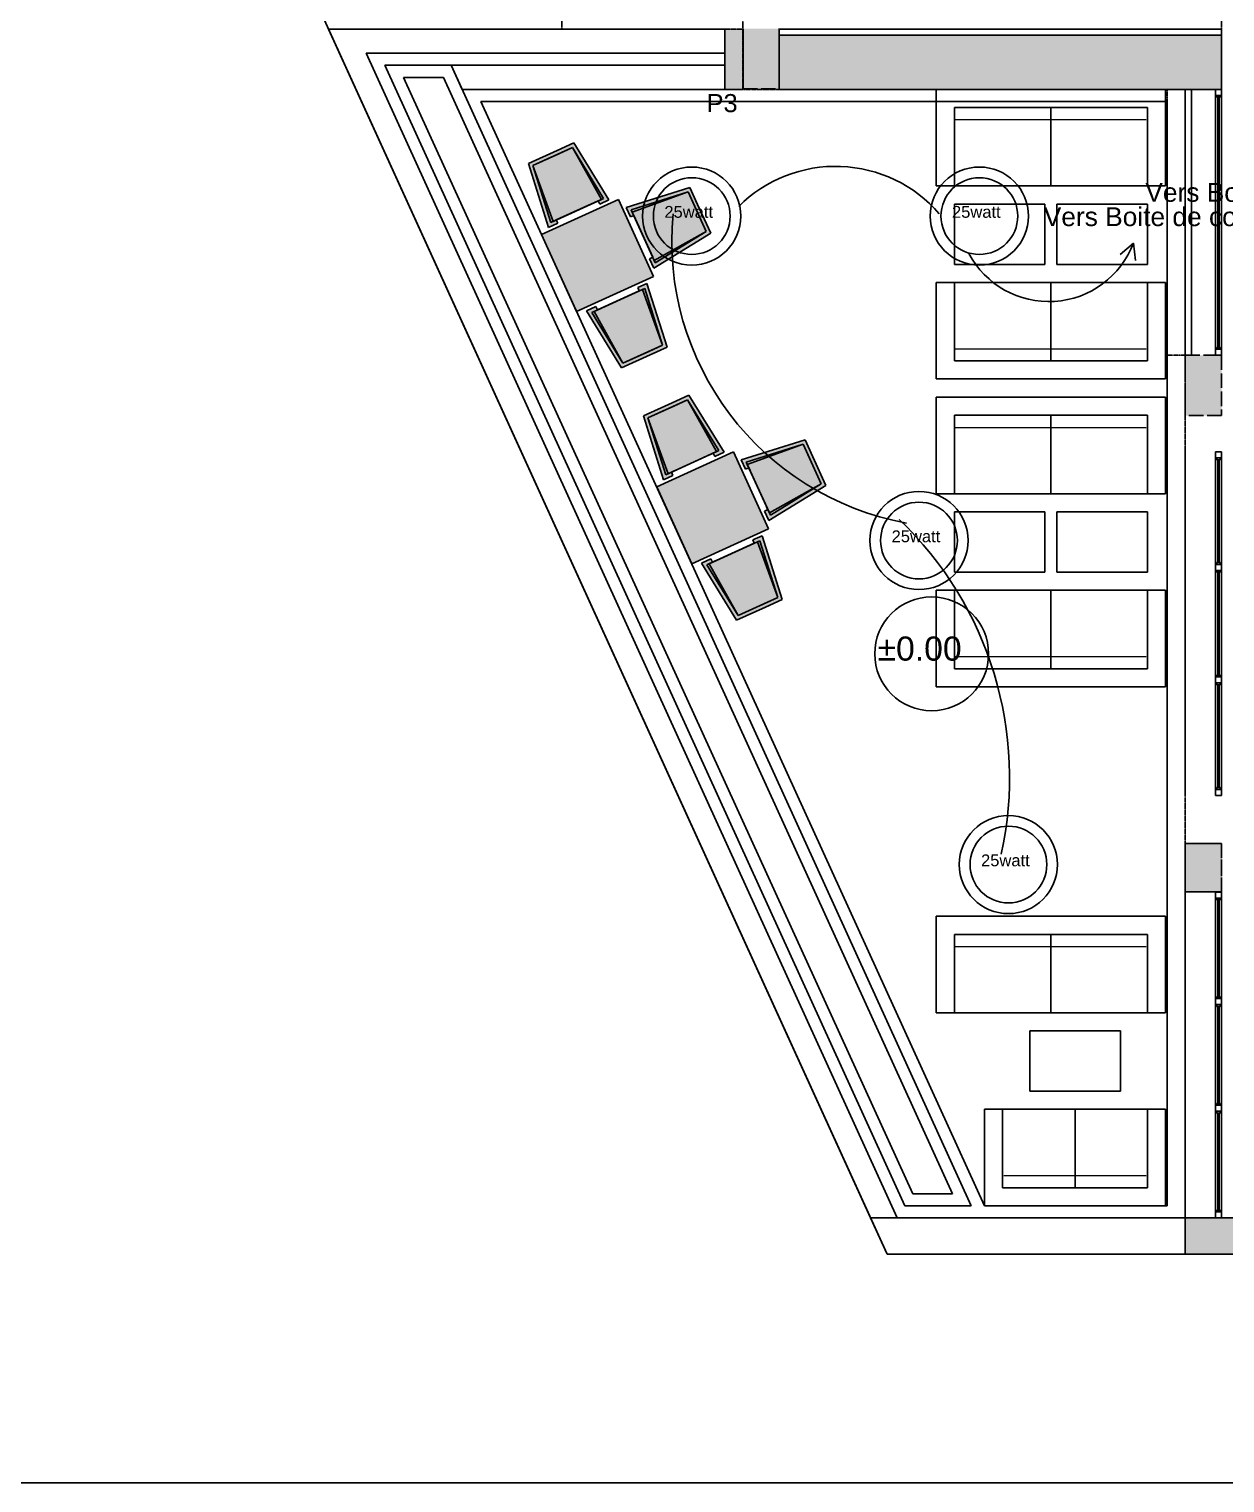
# Model space of a CAD drawing. Header units: millimetres. Extents: x 31778 to 54642, y 18502 to 28743.
# Drawn here: x 43384 to 44374, y 19422 to 20627 of the extents above; entities that cross this region are included whole.
import ezdxf

# ---------------------------------------------------------------- set-up
doc = ezdxf.new("R2010")
doc.units = ezdxf.units.MM
for name, pattern in [('ACAD_ISO02W100', [15, 12, -3]), ('CACHE', [0.375, 0.25, -0.125]), ('DASHED2', [0.375, 0.25, -0.125])]:
    doc.linetypes.add(name, pattern=pattern)
for name, color, linetype in [('CIRCUITS ECLAIRAGE', 1, 'Continuous'), ('MUR BAS', 7, 'Continuous'), ('Plan Archi', 8, 'Continuous')]:
    doc.layers.add(name, color=color, linetype=linetype)
doc.styles.add('ARIAL', font='arial.ttf')
doc.styles.get("Standard").update_dxf_attribs({"font": 'arial.ttf'})

# ---------------------------------------------------------------- blocks, each defined once
blk = doc.blocks.new('25w')
at = {"layer": 'MUR BAS', "color": 5}
for radius in [83, 64.9]:
    blk.add_circle((55048.1, -12065.9), radius, dxfattribs=at)
at = {"layer": 'MUR BAS', "color": 5, "insert": (55001.8, -12048.8), "char_height": 20, "attachment_point": 1}
blk.add_mtext_dynamic_manual_height_columns('25watt', width=88.002, gutter_width=100, heights=[0], dxfattribs=at)
blk = doc.blocks.new('FLECHZ')
at = {"color": 6}
for q in [(-3.4, 14), (-13.5, 5)]:
    blk.add_line((0, 0), q, dxfattribs=at)

msp = doc.modelspace()

# ---------------------------------------------------------------- hatches: boundary and pattern name
at = {"layer": 'Plan Archi'}
h = msp.add_hatch(color=256, dxfattribs=at)
h.dxf.hatch_style = 1
h.paths.add_polyline_path([(43975.145, 20627.434), (43960.119, 20627.434), (43960.119, 20577.078), (43975.145, 20577.078)])
at = {"layer": 'Plan Archi', "linetype": 'ACAD_ISO02W100'}
for points in [[(43975.145, 20577.434), (44005.145, 20577.434), (44005.145, 20627.434), (43975.145, 20627.434)], [(44341.559, 20356.684), (44371.559, 20356.684), (44371.559, 20306.684), (44341.559, 20306.684)], [(44371.559, 19911.959), (44371.559, 19951.959), (44341.559, 19951.959), (44341.559, 19911.959)]]:
    msp.add_hatch(color=256, dxfattribs=at).paths.add_polyline_path(points)
at = {"layer": 'Plan Archi'}
h = msp.add_hatch(color=256, dxfattribs=at)
h.dxf.hatch_style = 1
h.paths.add_polyline_path([(44371.559, 20577.078), (44371.559, 20622.078), (44005.145, 20622.078), (44005.145, 20577.078)])
at = {"layer": 'Plan Archi', "true_color": 0xffffff}
h = msp.add_hatch(color=7, dxfattribs=at)
h.dxf.hatch_style = 1
h.paths.add_polyline_path([(43820.458, 20468.91), (43821.702, 20466.181), (43814.023, 20462.68), (43797.402, 20515.548), (43821.182, 20526.388), (43835.064, 20532.717), (43864.069, 20485.494), (43856.39, 20481.993), (43855.146, 20484.723)])
h = msp.add_hatch(color=7, dxfattribs=at)
h.dxf.hatch_style = 1
h.paths.add_polyline_path([(43871.984, 20485.802), (43901.019, 20422.108), (43837.325, 20393.073), (43808.289, 20456.767)])
h = msp.add_hatch(color=7, dxfattribs=at)
h.dxf.hatch_style = 1
h.paths.add_polyline_path([(43900.393, 20437.947), (43897.663, 20436.702), (43901.163, 20429.023), (43948.386, 20458.029), (43937.546, 20481.809), (43931.218, 20495.691), (43878.35, 20479.069), (43881.851, 20471.39), (43884.58, 20472.634)])
h = msp.add_hatch(color=7, dxfattribs=at)
h.dxf.hatch_style = 1
h.paths.add_polyline_path([(43854.472, 20394.293), (43853.228, 20397.023), (43845.549, 20393.523), (43874.554, 20346.3), (43898.334, 20357.14), (43912.216, 20363.468), (43895.594, 20416.336), (43887.916, 20412.836), (43889.16, 20410.106)])
h = msp.add_hatch(color=7, dxfattribs=at)
h.dxf.hatch_style = 1
h.paths.add_polyline_path([(43915.785, 20259.793), (43917.029, 20257.063), (43909.35, 20253.562), (43892.729, 20306.43), (43916.509, 20317.271), (43930.391, 20323.599), (43959.396, 20276.376), (43951.717, 20272.875), (43950.473, 20275.605)])
h = msp.add_hatch(color=7, dxfattribs=at)
h.dxf.hatch_style = 1
h.paths.add_polyline_path([(43995.72, 20228.829), (43992.99, 20227.584), (43996.49, 20219.906), (44043.713, 20248.911), (44032.873, 20272.691), (44026.545, 20286.573), (43973.677, 20269.951), (43977.178, 20262.272), (43979.907, 20263.517)])
h = msp.add_hatch(color=7, dxfattribs=at)
h.dxf.hatch_style = 1
h.paths.add_polyline_path([(43967.311, 20276.684), (43996.346, 20212.99), (43932.652, 20183.955), (43903.616, 20247.649)])
h = msp.add_hatch(color=7, dxfattribs=at)
h.dxf.hatch_style = 1
h.paths.add_polyline_path([(43949.799, 20185.175), (43948.555, 20187.905), (43940.876, 20184.405), (43969.881, 20137.182), (43993.661, 20148.022), (44007.543, 20154.35), (43990.921, 20207.218), (43983.243, 20203.718), (43984.487, 20200.988)])
at = {"layer": 'Plan Archi', "linetype": 'ACAD_ISO02W100'}
h = msp.add_hatch(color=256, dxfattribs=at)
h.dxf.hatch_style = 1
h.paths.add_polyline_path([(44341.559, 19951.959), (44371.559, 19951.959), (44371.559, 19911.959), (44341.559, 19911.959)])
at = {"layer": 'Plan Archi'}
msp.add_hatch(color=256, dxfattribs=at).paths.add_polyline_path([(44341.571, 19641.799), (47551.086, 19641.799), (47551.086, 19611.799), (44341.571, 19611.799)])

# ---------------------------------------------------------------- linework, layer by layer
msp.add_lwpolyline([(47918.034, 19422.138), (42458.034, 19422.138)])
at = {"color": 6}
for centre, radius, start, end in [((44051.879, 20399.719), 113.592, 40.891873, 134.947919), ((44153.459, 20451.06), 237.314, 174.433522, 259.586862), ((43899.79, 20006.632), 296.192, 347.619978, 46.272857)]:
    msp.add_arc(centre, radius, start, end, dxfattribs=at)
at = {"layer": 'CIRCUITS ECLAIRAGE', "color": 6}
msp.add_arc((44228.511, 20476.042), 74.82, 207.795777, 339.390327, dxfattribs=at)
at = {"layer": 'Plan Archi', "color": 0}
for p, q in [((42679.444, 22716.124), (44094.561, 19611.799)), ((44094.561, 19611.799), (45090.81, 19611.799)), ((44285.554, 19611.799), (45090.81, 19611.799))]:
    msp.add_line(p, q, dxfattribs=at)
at = {"layer": 'Plan Archi', "linetype": 'DASHED2'}
for p, q in [((43975.119, 20577.078), (43975.119, 21643.185)), ((44371.559, 20947.907), (44371.559, 20627.078)), ((44341.559, 20577.078), (43975.119, 20577.078)), ((44341.571, 19611.799), (44341.559, 20577.078)), ((47551.086, 19611.799), (44341.571, 19611.799))]:
    msp.add_line(p, q, dxfattribs=at)
at = {"layer": 'Plan Archi', "linetype": 'CACHE'}
for p, q in [((43825.145, 20947.907), (43825.145, 20627.078)), ((43825.145, 20627.078), (43975.119, 20627.078)), ((44326.559, 20356.684), (44326.559, 20577.078)), ((44326.559, 20577.078), (44341.559, 20577.078)), ((44341.559, 20577.078), (44341.559, 20356.684)), ((44341.559, 20356.684), (44326.559, 20356.684))]:
    msp.add_line(p, q, dxfattribs=at)
at = {"layer": 'Plan Archi'}
for p, q in [((43960.119, 20627.078), (43631.743, 20627.078)), ((43631.743, 20627.078), (44080.885, 19641.799)), ((43960.119, 20627.434), (43960.119, 20577.078)), ((43960.145, 20607.078), (43960.119, 20627.078)), ((43975.145, 20577.078), (43975.145, 20627.434)), ((44371.559, 20627.078), (44005.145, 20627.078)), ((44005.145, 20627.078), (44005.145, 20622.078)), ((44005.145, 20622.078), (44371.559, 20622.078)), ((44371.559, 20622.078), (44005.145, 20622.078)), ((44005.145, 20622.078), (44005.145, 20577.078)), ((44371.559, 20622.078), (44371.559, 20627.078)), ((44371.559, 20577.078), (44371.559, 20622.078)), ((44102.865, 19641.799), (43662.84, 20607.078)), ((43662.84, 20607.078), (43960.145, 20607.078)), ((43678.388, 20597.078), (44109.297, 19651.799)), ((43733.338, 20597.078), (43678.388, 20597.078)), ((43742.456, 20577.078), (43733.338, 20597.078)), ((43733.338, 20597.078), (43960.145, 20597.078)), ((44164.247, 19651.799), (43733.338, 20597.078)), ((43960.145, 20597.078), (43960.145, 20577.078)), ((44005.119, 20597.078), (44005.119, 20587.078)), ((43693.937, 20587.078), (44115.728, 19661.799)), ((43726.907, 20587.078), (43693.937, 20587.078)), ((44148.698, 19661.799), (43726.907, 20587.078)), ((43960.145, 20577.078), (43742.456, 20577.078)), ((43960.119, 20577.078), (43975.145, 20577.078)), ((44005.145, 20577.078), (44371.559, 20577.078)), ((44346.559, 20577.078), (44346.559, 20356.684)), ((44366.559, 20577.078), (44366.559, 20572.078)), ((44371.559, 20577.078), (44366.559, 20577.078)), ((44366.559, 20361.684), (44366.559, 20572.078)), ((44366.559, 20572.078), (44371.559, 20572.078)), ((44367.809, 20572.078), (44367.809, 20570.578)), ((44370.309, 20572.078), (44367.809, 20572.078)), ((44367.809, 20570.578), (44370.309, 20570.578)), ((44368.559, 20363.184), (44368.559, 20570.578)), ((44368.559, 20570.578), (44369.559, 20570.578)), ((44369.559, 20570.578), (44369.559, 20363.184)), ((44370.309, 20570.578), (44370.309, 20572.078)), ((44371.559, 20572.078), (44371.559, 20577.078)), ((44371.559, 20572.078), (44371.559, 20361.684)), ((44326.559, 20567.078), (43758.004, 20567.078)), ((43758.004, 20567.078), (44175.237, 19651.799)), ((44326.559, 19651.799), (44326.559, 20567.078)), ((43821.182, 20526.388), (43835.064, 20532.717)), ((43835.064, 20532.717), (43864.069, 20485.494)), ((43797.402, 20515.548), (43821.182, 20526.388)), ((43833.911, 20528.894), (43801.043, 20513.911)), ((43801.043, 20513.911), (43822.426, 20523.659)), ((43833.911, 20528.894), (43822.426, 20523.659)), ((43859.695, 20486.797), (43833.911, 20528.894)), ((43857.875, 20485.967), (43833.911, 20528.894)), ((43814.023, 20462.68), (43797.402, 20515.548)), ((43815.908, 20466.836), (43801.043, 20513.911)), ((43801.043, 20513.911), (43817.728, 20467.666)), ((43817.728, 20467.666), (43857.875, 20485.967)), ((43855.146, 20484.723), (43820.458, 20468.91)), ((43852.839, 20483.671), (43859.695, 20486.797)), ((43856.39, 20481.993), (43855.146, 20484.723)), ((43864.069, 20485.494), (43856.39, 20481.993)), ((43931.218, 20495.691), (43878.35, 20479.069)), ((43882.506, 20477.184), (43929.581, 20492.049)), ((43883.336, 20475.364), (43929.581, 20492.049)), ((43929.581, 20492.049), (43934.816, 20480.564)), ((43929.581, 20492.049), (43944.564, 20459.181)), ((43937.546, 20481.809), (43931.218, 20495.691)), ((43878.35, 20479.069), (43881.851, 20471.39)), ((43881.851, 20471.39), (43884.58, 20472.634)), ((43885.632, 20470.328), (43882.506, 20477.184)), ((43901.637, 20435.217), (43883.336, 20475.364)), ((43884.58, 20472.634), (43900.393, 20437.947)), ((43944.564, 20459.181), (43934.816, 20480.564)), ((43948.386, 20458.029), (43937.546, 20481.809)), ((43821.702, 20466.181), (43814.023, 20462.68)), ((43822.765, 20469.962), (43815.908, 20466.836)), ((43820.458, 20468.91), (43821.702, 20466.181)), ((43901.163, 20429.023), (43948.386, 20458.029)), ((43944.564, 20459.181), (43901.637, 20435.217)), ((43902.467, 20433.397), (43944.564, 20459.181)), ((43900.393, 20437.947), (43897.663, 20436.702)), ((43897.663, 20436.702), (43901.163, 20429.023)), ((43899.341, 20440.253), (43902.467, 20433.397)), ((43886.853, 20409.054), (43893.71, 20412.18)), ((43895.594, 20416.336), (43887.916, 20412.836)), ((43887.916, 20412.836), (43889.16, 20410.106)), ((43893.71, 20412.18), (43908.575, 20365.105)), ((43912.216, 20363.468), (43895.594, 20416.336)), ((43851.742, 20393.049), (43891.89, 20411.35)), ((43889.16, 20410.106), (43854.472, 20394.293)), ((43891.89, 20411.35), (43908.575, 20365.105)), ((43853.228, 20397.023), (43845.549, 20393.523)), ((43845.549, 20393.523), (43874.554, 20346.3)), ((43856.779, 20395.345), (43849.923, 20392.219)), ((43849.923, 20392.219), (43875.707, 20350.122)), ((43875.707, 20350.122), (43851.742, 20393.049)), ((43854.472, 20394.293), (43853.228, 20397.023)), ((43908.575, 20365.105), (43875.707, 20350.122)), ((43908.575, 20365.105), (43897.09, 20359.87)), ((43874.554, 20346.3), (43898.334, 20357.14)), ((43875.707, 20350.122), (43897.09, 20359.87)), ((43898.334, 20357.14), (43912.216, 20363.468)), ((44366.559, 20356.684), (44366.559, 20361.684)), ((44366.559, 20361.684), (44371.559, 20361.684)), ((44371.559, 20356.684), (44366.559, 20356.684)), ((44367.809, 20361.684), (44367.809, 20363.184)), ((44367.809, 20363.184), (44370.309, 20363.184)), ((44370.309, 20361.684), (44367.809, 20361.684)), ((44369.559, 20363.184), (44368.559, 20363.184)), ((44370.309, 20363.184), (44370.309, 20361.684)), ((44371.559, 20361.684), (44371.559, 20356.684)), ((43892.729, 20306.43), (43916.509, 20317.271)), ((43929.238, 20319.776), (43896.37, 20304.793)), ((43916.509, 20317.271), (43930.391, 20323.599)), ((43929.238, 20319.776), (43917.753, 20314.541)), ((43955.022, 20277.679), (43929.238, 20319.776)), ((43953.202, 20276.85), (43929.238, 20319.776)), ((43930.391, 20323.599), (43959.396, 20276.376)), ((43909.35, 20253.562), (43892.729, 20306.43)), ((43896.37, 20304.793), (43917.753, 20314.541)), ((43911.235, 20257.719), (43896.37, 20304.793)), ((43896.37, 20304.793), (43913.055, 20258.548)), ((44026.545, 20286.573), (43973.677, 20269.951)), ((43977.833, 20268.066), (44024.908, 20282.931)), ((43978.663, 20266.246), (44024.908, 20282.931)), ((44024.908, 20282.931), (44030.143, 20271.446)), ((44024.908, 20282.931), (44039.891, 20250.063)), ((44032.873, 20272.691), (44026.545, 20286.573)), ((43913.055, 20258.548), (43953.202, 20276.85)), ((43950.473, 20275.605), (43915.785, 20259.793)), ((43948.166, 20274.554), (43955.022, 20277.679)), ((43951.717, 20272.875), (43950.473, 20275.605)), ((43959.396, 20276.376), (43951.717, 20272.875)), ((43973.677, 20269.951), (43977.178, 20262.272)), ((43980.959, 20261.21), (43977.833, 20268.066)), ((44039.891, 20250.063), (44030.143, 20271.446)), ((44043.713, 20248.911), (44032.873, 20272.691)), ((44341.559, 20276.684), (44341.559, 20178.443)), ((44366.559, 20276.684), (44366.559, 20271.684)), ((44371.559, 20276.684), (44366.559, 20276.684)), ((44366.559, 20183.443), (44366.559, 20271.684)), ((44366.559, 20271.684), (44371.559, 20271.684)), ((44367.809, 20271.684), (44367.809, 20270.184)), ((44370.309, 20271.684), (44367.809, 20271.684)), ((44367.809, 20270.184), (44370.309, 20270.184)), ((44368.559, 20184.943), (44368.559, 20270.184)), ((44368.559, 20270.184), (44369.559, 20270.184)), ((44369.559, 20270.184), (44369.559, 20184.943)), ((44370.309, 20270.184), (44370.309, 20271.684)), ((44371.559, 20271.684), (44371.559, 20276.684)), ((44371.559, 20271.684), (44371.559, 20183.443)), ((43917.029, 20257.063), (43909.35, 20253.562)), ((43918.092, 20260.844), (43911.235, 20257.719)), ((43915.785, 20259.793), (43917.029, 20257.063)), ((43977.178, 20262.272), (43979.907, 20263.517)), ((43996.964, 20226.099), (43978.663, 20266.246)), ((43979.907, 20263.517), (43995.72, 20228.829)), ((43996.49, 20219.906), (44043.713, 20248.911)), ((44039.891, 20250.063), (43996.964, 20226.099)), ((43997.794, 20224.279), (44039.891, 20250.063)), ((43994.668, 20231.136), (43997.794, 20224.279)), ((43995.72, 20228.829), (43992.99, 20227.584)), ((43992.99, 20227.584), (43996.49, 20219.906)), ((43990.921, 20207.218), (43983.243, 20203.718)), ((44007.543, 20154.35), (43990.921, 20207.218)), ((43947.069, 20183.931), (43987.217, 20202.232)), ((43984.487, 20200.988), (43949.799, 20185.175)), ((43982.18, 20199.937), (43989.037, 20203.062)), ((43983.243, 20203.718), (43984.487, 20200.988)), ((43987.217, 20202.232), (44003.902, 20155.987)), ((43989.037, 20203.062), (44003.902, 20155.987)), ((43948.555, 20187.905), (43940.876, 20184.405)), ((43940.876, 20184.405), (43969.881, 20137.182)), ((43952.106, 20186.227), (43945.25, 20183.102)), ((43945.25, 20183.102), (43971.034, 20141.004)), ((43971.034, 20141.004), (43947.069, 20183.931)), ((43949.799, 20185.175), (43948.555, 20187.905)), ((44341.559, 20183.443), (44341.559, 20085.201)), ((44366.559, 20178.443), (44366.559, 20183.443)), ((44366.559, 20183.443), (44371.559, 20183.443)), ((44366.559, 20183.443), (44366.559, 20178.443)), ((44371.559, 20183.443), (44366.559, 20183.443)), ((44367.809, 20183.443), (44367.809, 20184.943)), ((44367.809, 20184.943), (44370.309, 20184.943)), ((44370.309, 20183.443), (44367.809, 20183.443)), ((44369.559, 20184.943), (44368.559, 20184.943)), ((44370.309, 20184.943), (44370.309, 20183.443)), ((44371.559, 20183.443), (44371.559, 20178.443)), ((44371.559, 20178.443), (44371.559, 20183.443)), ((44366.559, 20090.201), (44366.559, 20178.443)), ((44371.559, 20178.443), (44366.559, 20178.443)), ((44366.559, 20178.443), (44371.559, 20178.443)), ((44367.809, 20178.443), (44367.809, 20176.943)), ((44370.309, 20178.443), (44367.809, 20178.443)), ((44367.809, 20176.943), (44370.309, 20176.943)), ((44368.559, 20091.701), (44368.559, 20176.943)), ((44368.559, 20176.943), (44369.559, 20176.943)), ((44369.559, 20176.943), (44369.559, 20091.701)), ((44370.309, 20176.943), (44370.309, 20178.443)), ((44371.559, 20178.443), (44371.559, 20090.201)), ((43969.881, 20137.182), (43993.661, 20148.022)), ((44003.902, 20155.987), (43971.034, 20141.004)), ((43971.034, 20141.004), (43992.417, 20150.752)), ((44003.902, 20155.987), (43992.417, 20150.752)), ((43993.661, 20148.022), (44007.543, 20154.35)), ((44341.559, 20090.201), (44341.559, 19991.959)), ((44366.559, 20090.201), (44366.559, 20085.201)), ((44371.559, 20090.201), (44366.559, 20090.201)), ((44366.559, 20085.201), (44366.559, 20090.201)), ((44366.559, 20090.201), (44371.559, 20090.201)), ((44367.809, 20090.201), (44367.809, 20091.701)), ((44367.809, 20091.701), (44370.309, 20091.701)), ((44370.309, 20090.201), (44367.809, 20090.201)), ((44369.559, 20091.701), (44368.559, 20091.701)), ((44370.309, 20091.701), (44370.309, 20090.201)), ((44371.559, 20085.201), (44371.559, 20090.201)), ((44371.559, 20090.201), (44371.559, 20085.201)), ((44366.559, 19996.959), (44366.559, 20085.201)), ((44366.559, 20085.201), (44371.559, 20085.201)), ((44371.559, 20085.201), (44366.559, 20085.201)), ((44367.809, 20085.201), (44367.809, 20083.701)), ((44370.309, 20085.201), (44367.809, 20085.201)), ((44367.809, 20083.701), (44370.309, 20083.701)), ((44368.559, 19998.459), (44368.559, 20083.701)), ((44368.559, 20083.701), (44369.559, 20083.701)), ((44369.559, 20083.701), (44369.559, 19998.459)), ((44370.309, 20083.701), (44370.309, 20085.201)), ((44371.559, 20085.201), (44371.559, 19996.959)), ((44366.559, 19991.959), (44366.559, 19996.959)), ((44366.559, 19996.959), (44371.559, 19996.959)), ((44371.559, 19991.959), (44366.559, 19991.959)), ((44367.809, 19996.959), (44367.809, 19998.459)), ((44367.809, 19998.459), (44370.309, 19998.459)), ((44370.309, 19996.959), (44367.809, 19996.959)), ((44369.559, 19998.459), (44368.559, 19998.459)), ((44370.309, 19998.459), (44370.309, 19996.959)), ((44371.559, 19996.959), (44371.559, 19991.959)), ((44341.559, 19911.799), (44341.559, 19818.572)), ((44366.559, 19911.799), (44366.559, 19906.799)), ((44371.559, 19911.799), (44366.559, 19911.799)), ((44366.559, 19823.572), (44366.559, 19906.799)), ((44366.559, 19906.799), (44371.559, 19906.799)), ((44367.809, 19906.799), (44367.809, 19905.299)), ((44370.309, 19906.799), (44367.809, 19906.799)), ((44370.309, 19905.299), (44370.309, 19906.799)), ((44371.559, 19906.799), (44371.559, 19911.799)), ((44371.559, 19906.799), (44371.559, 19823.572)), ((44367.809, 19905.299), (44370.309, 19905.299)), ((44368.559, 19825.072), (44368.559, 19905.299)), ((44368.559, 19905.299), (44369.559, 19905.299)), ((44369.559, 19905.299), (44369.559, 19825.072)), ((44341.559, 19823.572), (44341.559, 19730.186)), ((44366.559, 19823.572), (44366.559, 19818.572)), ((44371.559, 19823.572), (44366.559, 19823.572)), ((44366.559, 19818.572), (44366.559, 19823.572)), ((44366.559, 19823.572), (44371.559, 19823.572)), ((44367.809, 19823.572), (44367.809, 19825.072)), ((44367.809, 19825.072), (44370.309, 19825.072)), ((44370.309, 19823.572), (44367.809, 19823.572)), ((44369.559, 19825.072), (44368.559, 19825.072)), ((44370.309, 19825.072), (44370.309, 19823.572)), ((44371.559, 19818.572), (44371.559, 19823.572)), ((44371.559, 19823.572), (44371.559, 19818.572)), ((44366.559, 19735.186), (44366.559, 19818.572)), ((44366.559, 19818.572), (44371.559, 19818.572)), ((44371.559, 19818.572), (44366.559, 19818.572)), ((44367.809, 19818.572), (44367.809, 19817.072)), ((44370.309, 19818.572), (44367.809, 19818.572)), ((44367.809, 19817.072), (44370.309, 19817.072)), ((44368.559, 19736.686), (44368.559, 19817.072)), ((44368.559, 19817.072), (44369.559, 19817.072)), ((44369.559, 19817.072), (44369.559, 19736.686)), ((44370.309, 19817.072), (44370.309, 19818.572)), ((44371.559, 19818.572), (44371.559, 19735.186)), ((44341.559, 19735.186), (44341.559, 19641.799)), ((44366.559, 19735.186), (44366.559, 19730.186)), ((44371.559, 19735.186), (44366.559, 19735.186)), ((44366.559, 19730.186), (44366.559, 19735.186)), ((44366.559, 19735.186), (44371.559, 19735.186)), ((44366.559, 19646.799), (44366.559, 19730.186)), ((44366.559, 19730.186), (44371.559, 19730.186)), ((44371.559, 19730.186), (44366.559, 19730.186)), ((44367.809, 19735.186), (44367.809, 19736.686)), ((44367.809, 19736.686), (44370.309, 19736.686)), ((44370.309, 19735.186), (44367.809, 19735.186)), ((44367.809, 19730.186), (44367.809, 19728.686)), ((44370.309, 19730.186), (44367.809, 19730.186)), ((44367.809, 19728.686), (44370.309, 19728.686)), ((44369.559, 19736.686), (44368.559, 19736.686)), ((44368.559, 19648.299), (44368.559, 19728.686)), ((44368.559, 19728.686), (44369.559, 19728.686)), ((44369.559, 19728.686), (44369.559, 19648.299)), ((44370.309, 19736.686), (44370.309, 19735.186)), ((44370.309, 19728.686), (44370.309, 19730.186)), ((44371.559, 19730.186), (44371.559, 19735.186)), ((44371.559, 19735.186), (44371.559, 19730.186)), ((44371.559, 19730.186), (44371.559, 19646.799)), ((44115.728, 19661.799), (44148.698, 19661.799)), ((44341.571, 19641.799), (44080.885, 19641.799)), ((44080.885, 19641.799), (44094.561, 19611.799)), ((44080.885, 19641.799), (44102.865, 19641.799)), ((44109.297, 19651.799), (44164.247, 19651.799)), ((44175.237, 19651.799), (44326.559, 19651.799)), ((44341.571, 19611.799), (44341.571, 19641.799)), ((44341.571, 19641.799), (47551.086, 19641.799)), ((44341.571, 19611.799), (44341.571, 19641.799)), ((44366.559, 19641.799), (44366.559, 19646.799)), ((44366.559, 19646.799), (44371.559, 19646.799)), ((44371.559, 19641.799), (44366.559, 19641.799)), ((44367.809, 19646.799), (44367.809, 19648.299)), ((44367.809, 19648.299), (44370.309, 19648.299)), ((44370.309, 19646.799), (44367.809, 19646.799)), ((44369.559, 19648.299), (44368.559, 19648.299)), ((44370.309, 19648.299), (44370.309, 19646.799)), ((44371.559, 19646.799), (44371.559, 19641.799)), ((44094.561, 19611.799), (44341.571, 19611.799)), ((47551.086, 19611.799), (44341.571, 19611.799))]:
    msp.add_line(p, q, dxfattribs=at)
at = {"layer": 'Plan Archi', "linetype": 'ACAD_ISO02W100'}
for p, q in [((43975.145, 20627.434), (43975.145, 20577.434)), ((44005.145, 20577.434), (44005.145, 20627.434)), ((43975.145, 20577.434), (44005.145, 20577.434)), ((44341.559, 20356.684), (44371.559, 20356.684)), ((44341.559, 20306.684), (44341.559, 20356.684)), ((44371.559, 20356.684), (44371.559, 20306.684)), ((44371.559, 20306.684), (44341.559, 20306.684)), ((44371.559, 19951.959), (44341.559, 19951.959)), ((44341.559, 19951.959), (44341.559, 19911.959)), ((44341.559, 19951.959), (44371.559, 19951.959)), ((44341.559, 19911.959), (44341.559, 19951.959)), ((44371.559, 19911.959), (44371.559, 19951.959)), ((44371.559, 19951.959), (44371.559, 19911.959)), ((44341.559, 19911.959), (44371.559, 19911.959)), ((44371.559, 19911.959), (44341.559, 19911.959))]:
    msp.add_line(p, q, dxfattribs=at)
at = {"layer": 'Plan Archi', "lineweight": -2, "transparency": 16777216}
for p, q in [((44325.237, 20577.078), (44135.237, 20577.078)), ((44135.237, 20577.078), (44135.237, 20497.078)), ((44325.237, 20497.078), (44325.237, 20577.078)), ((44150.237, 20562.078), (44310.237, 20562.078)), ((44150.237, 20497.078), (44150.237, 20562.078)), ((44150.237, 20497.078), (44150.237, 20562.078)), ((44150.237, 20562.078), (44310.237, 20562.078)), ((44230.237, 20562.078), (44230.237, 20497.078)), ((44310.237, 20562.078), (44310.237, 20497.078)), ((44310.237, 20562.078), (44310.237, 20497.078)), ((44135.237, 20497.078), (44150.237, 20497.078)), ((44310.237, 20497.078), (44150.237, 20497.078)), ((44310.237, 20497.078), (44325.237, 20497.078)), ((44135.237, 20337.078), (44135.237, 20417.078)), ((44135.237, 20417.078), (44150.237, 20417.078)), ((44310.237, 20417.078), (44150.237, 20417.078)), ((44150.237, 20417.078), (44150.237, 20352.078)), ((44150.237, 20417.078), (44150.237, 20352.078)), ((44230.237, 20352.078), (44230.237, 20417.078)), ((44310.237, 20352.078), (44310.237, 20417.078)), ((44310.237, 20417.078), (44325.237, 20417.078)), ((44310.237, 20352.078), (44310.237, 20417.078)), ((44325.237, 20417.078), (44325.237, 20337.078)), ((44150.237, 20352.078), (44310.237, 20352.078)), ((44150.237, 20352.078), (44310.237, 20352.078)), ((44325.237, 20337.078), (44135.237, 20337.078)), ((44325.237, 20321.959), (44135.237, 20321.959)), ((44135.237, 20321.959), (44135.237, 20241.959)), ((44325.237, 20241.959), (44325.237, 20321.959)), ((44150.237, 20306.959), (44310.237, 20306.959)), ((44150.237, 20241.959), (44150.237, 20306.959)), ((44150.237, 20241.959), (44150.237, 20306.959)), ((44150.237, 20306.959), (44310.237, 20306.959)), ((44230.237, 20306.959), (44230.237, 20241.959)), ((44310.237, 20306.959), (44310.237, 20241.959)), ((44310.237, 20306.959), (44310.237, 20241.959)), ((44135.237, 20241.959), (44150.237, 20241.959)), ((44310.237, 20241.959), (44150.237, 20241.959)), ((44310.237, 20241.959), (44325.237, 20241.959)), ((44135.237, 20081.959), (44135.237, 20161.959)), ((44135.237, 20161.959), (44150.237, 20161.959)), ((44310.237, 20161.959), (44150.237, 20161.959)), ((44150.237, 20161.959), (44150.237, 20096.959)), ((44150.237, 20161.959), (44150.237, 20096.959)), ((44230.237, 20096.959), (44230.237, 20161.959)), ((44310.237, 20096.959), (44310.237, 20161.959)), ((44310.237, 20161.959), (44325.237, 20161.959)), ((44310.237, 20096.959), (44310.237, 20161.959)), ((44325.237, 20161.959), (44325.237, 20081.959)), ((44150.237, 20096.959), (44310.237, 20096.959)), ((44150.237, 20096.959), (44310.237, 20096.959)), ((44325.237, 20081.959), (44135.237, 20081.959)), ((44325.237, 19891.799), (44135.237, 19891.799)), ((44135.237, 19891.799), (44135.237, 19811.799)), ((44325.237, 19811.799), (44325.237, 19891.799)), ((44150.237, 19876.799), (44310.237, 19876.799)), ((44150.237, 19811.799), (44150.237, 19876.799)), ((44150.237, 19811.799), (44150.237, 19876.799)), ((44150.237, 19876.799), (44310.237, 19876.799)), ((44230.237, 19876.799), (44230.237, 19811.799)), ((44310.237, 19876.799), (44310.237, 19811.799)), ((44310.237, 19876.799), (44310.237, 19811.799)), ((44135.237, 19811.799), (44150.237, 19811.799)), ((44310.237, 19811.799), (44150.237, 19811.799)), ((44310.237, 19811.799), (44325.237, 19811.799)), ((44175.237, 19651.799), (44175.237, 19731.799)), ((44175.237, 19731.799), (44190.237, 19731.799)), ((44310.237, 19731.799), (44190.237, 19731.799)), ((44190.237, 19731.799), (44190.237, 19666.799)), ((44190.237, 19731.799), (44190.237, 19666.799)), ((44250.237, 19666.799), (44250.237, 19731.799)), ((44310.237, 19666.799), (44310.237, 19731.799)), ((44310.237, 19731.799), (44325.237, 19731.799)), ((44310.237, 19666.799), (44310.237, 19731.799)), ((44325.237, 19731.799), (44325.237, 19651.799)), ((44190.237, 19666.799), (44310.237, 19666.799)), ((44190.237, 19666.799), (44310.237, 19666.799)), ((44325.237, 19651.799), (44175.237, 19651.799))]:
    msp.add_line(p, q, dxfattribs=at)
at = {"layer": 'Plan Archi', "color": 6, "linetype": 'ByBlock', "extrusion": (0, 0, -1)}
for p, q in [((44325.237, 20577.078), (44135.237, 20577.078)), ((44135.237, 20577.078), (44135.237, 20497.078)), ((44325.237, 20497.078), (44325.237, 20577.078)), ((44135.237, 20497.078), (44325.237, 20497.078)), ((44325.237, 20321.959), (44135.237, 20321.959)), ((44135.237, 20321.959), (44135.237, 20241.959)), ((44325.237, 20241.959), (44325.237, 20321.959)), ((44135.237, 20241.959), (44325.237, 20241.959)), ((44325.237, 19891.799), (44135.237, 19891.799)), ((44135.237, 19891.799), (44135.237, 19811.799)), ((44325.237, 19811.799), (44325.237, 19891.799)), ((44135.237, 19811.799), (44325.237, 19811.799))]:
    msp.add_line(p, q, dxfattribs=at)
at = {"layer": 'Plan Archi', "lineweight": 5, "transparency": 16777216}
for p, q in [((44151.237, 20552.078), (44309.237, 20552.078)), ((44151.237, 20362.078), (44309.237, 20362.078)), ((44151.237, 20296.959), (44309.237, 20296.959)), ((44151.237, 20106.959), (44309.237, 20106.959)), ((44151.237, 19866.799), (44309.237, 19866.799)), ((44191.237, 19676.799), (44309.237, 19676.799))]:
    msp.add_line(p, q, dxfattribs=at)
at = {"layer": 'Plan Archi', "ltscale": 0.5}
for p, q in [((43808.289, 20456.767), (43871.984, 20485.802)), ((43871.984, 20485.802), (43901.019, 20422.108)), ((43837.325, 20393.073), (43808.289, 20456.767)), ((43901.019, 20422.108), (43837.325, 20393.073)), ((43903.616, 20247.649), (43967.311, 20276.684)), ((43967.311, 20276.684), (43996.346, 20212.99)), ((43932.652, 20183.955), (43903.616, 20247.649)), ((43996.346, 20212.99), (43932.652, 20183.955))]:
    msp.add_line(p, q, dxfattribs=at)
at = {"layer": 'Plan Archi', "linetype": 'Continuous'}
for p, q in [((44225.237, 20482.078), (44150.237, 20482.078)), ((44150.237, 20482.078), (44150.237, 20432.078)), ((44225.237, 20432.078), (44225.237, 20482.078)), ((44235.237, 20432.078), (44235.237, 20482.078)), ((44235.237, 20482.078), (44310.237, 20482.078)), ((44310.237, 20482.078), (44310.237, 20432.078)), ((44150.237, 20432.078), (44225.237, 20432.078)), ((44310.237, 20432.078), (44235.237, 20432.078)), ((44150.237, 20226.959), (44225.237, 20226.959)), ((44150.237, 20176.959), (44150.237, 20226.959)), ((44225.237, 20226.959), (44225.237, 20176.959)), ((44310.237, 20226.959), (44235.237, 20226.959)), ((44235.237, 20226.959), (44235.237, 20176.959)), ((44310.237, 20176.959), (44310.237, 20226.959)), ((44225.237, 20176.959), (44150.237, 20176.959)), ((44235.237, 20176.959), (44310.237, 20176.959)), ((44287.737, 19796.799), (44212.737, 19796.799)), ((44212.737, 19796.799), (44212.737, 19746.799)), ((44287.737, 19746.799), (44287.737, 19796.799)), ((44212.737, 19746.799), (44287.737, 19746.799))]:
    msp.add_line(p, q, dxfattribs=at)
at = {"layer": 'Plan Archi', "color": 6, "linetype": 'ByBlock'}
for p, q in [((44135.237, 20337.078), (44135.237, 20417.078)), ((44135.237, 20417.078), (44325.237, 20417.078)), ((44325.237, 20417.078), (44325.237, 20337.078)), ((44325.237, 20337.078), (44135.237, 20337.078)), ((44135.237, 20081.959), (44135.237, 20161.959)), ((44135.237, 20161.959), (44325.237, 20161.959)), ((44325.237, 20161.959), (44325.237, 20081.959)), ((44325.237, 20081.959), (44135.237, 20081.959)), ((44175.237, 19651.799), (44175.237, 19731.799)), ((44175.237, 19731.799), (44325.237, 19731.799)), ((44325.237, 19731.799), (44325.237, 19651.799)), ((44325.237, 19651.799), (44175.237, 19651.799))]:
    msp.add_line(p, q, dxfattribs=at)
at = {"layer": 'Plan Archi'}
msp.add_circle((44131.434, 20109.294), 47.173, dxfattribs=at)

# ---------------------------------------------------------------- block references
at = {"layer": 'CIRCUITS ECLAIRAGE', "color": 5, "xscale": 0.4899999999999999, "yscale": 0.4899999999999999, "zscale": 0.4899999999999999}
for p in [(16959.105, 26384.386), (17197.384, 26384.386), (17147.362, 26115.497), (17221.448, 25846.93)]:
    msp.add_blockref('25w', p, dxfattribs=at)
at = {"layer": 'CIRCUITS ECLAIRAGE', "color": 6, "rotation": 117.0436018941139}
msp.add_blockref('FLECHZ', (44298.542, 20449.706), dxfattribs=at)

# ---------------------------------------------------------------- texts
at = {"layer": 'Plan Archi', "linetype": 'ByBlock', "style": 'ARIAL'}
msp.add_text('P3', height=15, dxfattribs=at).set_placement((43945.033, 20558.214))
at = {"layer": 'Plan Archi', "color": 4}
msp.add_text('Vers Boite de commande', height=15.6, dxfattribs=at).set_placement((44308.455, 20483.95))
at = {"layer": 'Plan Archi', "color": 6}
msp.add_text('Vers Boite de commande', height=15.6, dxfattribs=at).set_placement((44224.297, 20463.796))
at = {"layer": 'Plan Archi', "linetype": 'ByBlock'}
msp.add_text('±0.00', height=20, rotation=360, dxfattribs=at).set_placement((44086.582, 20103.64))

doc.saveas('drawing.dxf')
